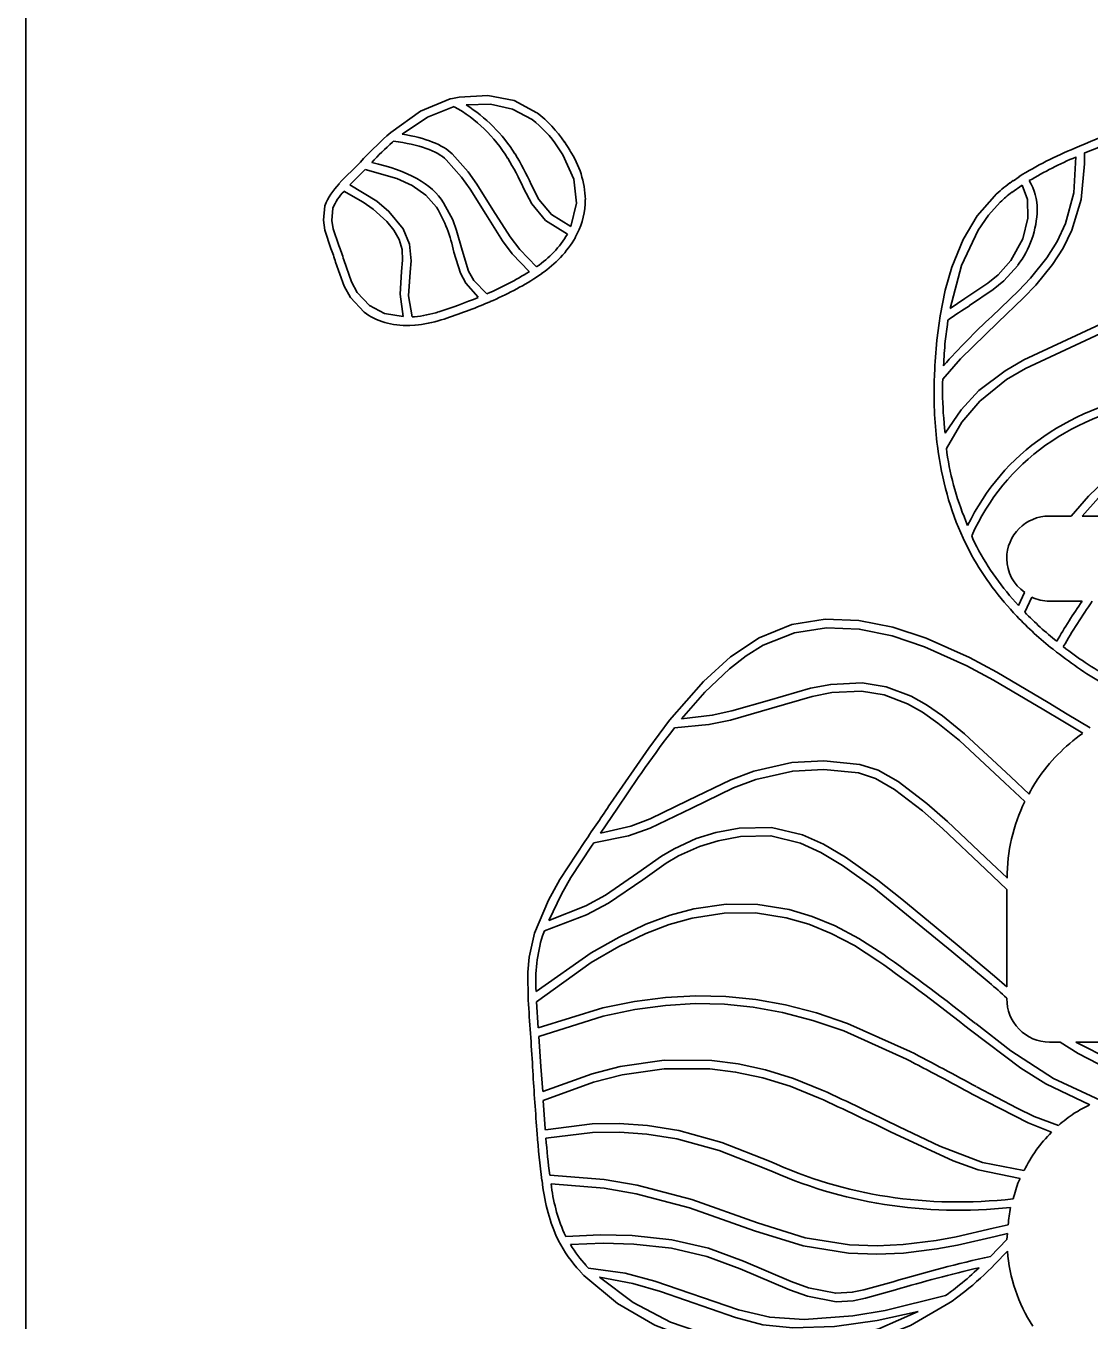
# Model space of a CAD drawing. Extents: x 315 to 857, y 212 to 651.
# Drawn here: x 392.41 to 402.13, y 323.7 to 335.53 of the extents above; entities that cross this region are included whole.
import ezdxf

# ---------------------------------------------------------------- set-up
doc = ezdxf.new("R2010")
doc.units = 0

msp = doc.modelspace()

# ---------------------------------------------------------------- linework, layer by layer
at = {"color": 7, "lineweight": 35}
msp.add_line((392.412, 359.839), (392.412, 294.079), dxfattribs=at)
msp.add_line((392.412, 359.839), (392.412, 294.079), dxfattribs=at)
at = {"color": 7, "lineweight": 35, "ltscale": 0.000485014}
msp.add_line((396.306, 334.865), (396.287, 334.861), dxfattribs=at)
at = {"color": 7, "lineweight": 35, "ltscale": 0.001552}
msp.add_line((396.367, 334.877), (396.306, 334.865), dxfattribs=at)
at = {"color": 7, "lineweight": 35, "ltscale": 0.000457261}
msp.add_line((396.307, 334.786), (396.324, 334.79), dxfattribs=at)
at = {"color": 7, "lineweight": 35, "ltscale": 0.001196}
msp.add_line((395.744, 334.555), (395.708, 334.523), dxfattribs=at)
at = {"color": 7, "lineweight": 35, "ltscale": 0.000351897}
msp.add_line((395.759, 334.466), (395.77, 334.475), dxfattribs=at)
at = {"color": 7, "lineweight": 35, "ltscale": 0.002241}
msp.add_line((397.379, 334.392), (397.33, 334.467), dxfattribs=at)
at = {"color": 7, "lineweight": 35, "ltscale": 0.002147}
msp.add_line((397.267, 334.423), (397.314, 334.351), dxfattribs=at)
at = {"color": 7, "lineweight": 35, "ltscale": 0.001176}
msp.add_line((402.033, 334.43), (401.989, 334.411), dxfattribs=at)
at = {"color": 7, "lineweight": 35, "ltscale": 0.002413}
msp.add_line((402.08, 334.268), (402.077, 334.364), dxfattribs=at)
at = {"color": 7, "lineweight": 35, "ltscale": 0.004875}
msp.add_line((395.436, 334.251), (395.298, 334.114), dxfattribs=at)
at = {"color": 7, "lineweight": 35, "ltscale": 0.001142}
msp.add_line((395.468, 334.284), (395.436, 334.251), dxfattribs=at)
at = {"color": 7, "lineweight": 35, "ltscale": 0.00061528}
msp.add_line((395.492, 334.198), (395.509, 334.216), dxfattribs=at)
at = {"color": 7, "lineweight": 35, "ltscale": 0.00099979}
msp.add_line((395.298, 334.114), (395.271, 334.084), dxfattribs=at)
at = {"color": 7, "lineweight": 35, "ltscale": 0.001991}
msp.add_line((395.37, 334.076), (395.426, 334.132), dxfattribs=at)
at = {"color": 7, "lineweight": 35, "ltscale": 0.002314}
msp.add_line((395.426, 334.132), (395.492, 334.198), dxfattribs=at)
at = {"color": 7, "lineweight": 35, "ltscale": 0.000939036}
msp.add_line((401.428, 334.115), (401.398, 334.092), dxfattribs=at)
at = {"color": 7, "lineweight": 35, "ltscale": 8.84121e-05}
msp.add_line((401.43, 334.112), (401.428, 334.115), dxfattribs=at)
at = {"color": 7, "lineweight": 35, "ltscale": 0.001578}
msp.add_line((401.481, 334.15), (401.43, 334.112), dxfattribs=at)
at = {"color": 7, "lineweight": 35, "ltscale": 9.8431e-05}
msp.add_line((401.414, 334.008), (401.416, 334.005), dxfattribs=at)
at = {"color": 7, "lineweight": 35, "ltscale": 0.00289}
msp.add_line((401.416, 334.005), (401.508, 334.074), dxfattribs=at)
at = {"color": 7, "lineweight": 35, "ltscale": 0.000957428}
msp.add_line((397.429, 333.596), (397.447, 333.631), dxfattribs=at)
at = {"color": 7, "lineweight": 35, "ltscale": 0.002594}
for p, q in [((395.852, 333.389), (395.843, 333.285)), ((395.92, 333.278), (395.929, 333.382))]:
    msp.add_line(p, q, dxfattribs=at)
at = {"color": 7, "lineweight": 35, "ltscale": 0.001471}
msp.add_line((397.074, 333.232), (397.122, 333.266), dxfattribs=at)
at = {"color": 7, "lineweight": 35, "ltscale": 8.65659e-05}
msp.add_line((397.078, 333.329), (397.075, 333.327), dxfattribs=at)
at = {"color": 7, "lineweight": 35, "ltscale": 0.00403}
msp.add_line((400.987, 333.037), (400.853, 332.947), dxfattribs=at)
at = {"color": 7, "lineweight": 35, "ltscale": 0.001108}
msp.add_line((396.61, 332.992), (396.651, 333.009), dxfattribs=at)
at = {"color": 7, "lineweight": 35, "ltscale": 0.001183}
msp.add_line((395.918, 332.792), (395.965, 332.795), dxfattribs=at)
at = {"color": 7, "lineweight": 35, "ltscale": 0.00049228}
msp.add_line((395.959, 332.872), (395.94, 332.871), dxfattribs=at)
at = {"color": 7, "lineweight": 35, "ltscale": 0.003913}
msp.add_line((400.75, 332.812), (400.731, 332.657), dxfattribs=at)
at = {"color": 7, "lineweight": 35, "ltscale": 0.001707}
msp.add_line((400.76, 332.879), (400.75, 332.812), dxfattribs=at)
at = {"color": 7, "lineweight": 35, "ltscale": 0.003836}
msp.add_line((400.807, 332.649), (400.826, 332.801), dxfattribs=at)
at = {"color": 7, "lineweight": 35, "ltscale": 0.00099798}
msp.add_line((400.826, 332.801), (400.832, 332.84), dxfattribs=at)
at = {"color": 7, "lineweight": 35, "ltscale": 0.001947}
msp.add_line((400.709, 332.349), (400.706, 332.271), dxfattribs=at)
at = {"color": 7, "lineweight": 35, "ltscale": 0.002223}
msp.add_line((400.782, 332.18), (400.783, 332.269), dxfattribs=at)
at = {"color": 7, "lineweight": 35, "ltscale": 0.000794669}
msp.add_line((400.783, 332.269), (400.784, 332.3), dxfattribs=at)
at = {"color": 7, "lineweight": 35, "ltscale": 0.001731}
msp.add_line((400.736, 331.689), (400.746, 331.621), dxfattribs=at)
at = {"color": 7, "lineweight": 35, "ltscale": 0.00091755}
msp.add_line((400.822, 331.632), (400.817, 331.668), dxfattribs=at)
at = {"color": 7, "lineweight": 35, "ltscale": 0.004994}
msp.add_line((401.957, 331.051), (401.758, 331.051), dxfattribs=at)
at = {"color": 7, "lineweight": 35, "ltscale": 0.017057}
msp.add_line((402.738, 331.051), (402.056, 331.051), dxfattribs=at)
at = {"color": 7, "lineweight": 35, "ltscale": 0.001855}
msp.add_line((400.994, 330.799), (401.027, 330.733), dxfattribs=at)
at = {"color": 7, "lineweight": 35, "ltscale": 0.000994027}
msp.add_line((401.063, 330.833), (401.049, 330.87), dxfattribs=at)
at = {"color": 7, "lineweight": 35, "ltscale": 0.001768}
msp.add_line((401.095, 330.77), (401.063, 330.833), dxfattribs=at)
at = {"color": 7, "lineweight": 35, "ltscale": 0.003319}
msp.add_line((401.532, 330.355), (401.476, 330.234), dxfattribs=at)
at = {"color": 7, "lineweight": 35, "ltscale": 0.003776}
msp.add_line((401.533, 330.174), (401.597, 330.311), dxfattribs=at)
at = {"color": 7, "lineweight": 35, "ltscale": 0.007485}
msp.add_line((401.758, 330.274), (402.057, 330.274), dxfattribs=at)
at = {"color": 7, "lineweight": 35, "ltscale": 0.001069}
msp.add_line((401.431, 330.169), (401.46, 330.137), dxfattribs=at)
at = {"color": 7, "lineweight": 35, "ltscale": 0.001005}
msp.add_line((401.791, 329.835), (401.822, 329.81), dxfattribs=at)
at = {"color": 7, "lineweight": 35, "ltscale": 0.005028}
msp.add_line((401.708, 329.282), (401.88, 329.178), dxfattribs=at)
at = {"color": 7, "lineweight": 35, "ltscale": 0.005019}
msp.add_line((401.92, 329.244), (401.748, 329.348), dxfattribs=at)
at = {"color": 7, "lineweight": 35, "ltscale": 0.006139}
msp.add_line((402.13, 329.117), (401.92, 329.244), dxfattribs=at)
at = {"color": 7, "lineweight": 35, "ltscale": 0.005312}
msp.add_line((401.88, 329.178), (402.062, 329.068), dxfattribs=at)
at = {"color": 7, "lineweight": 35, "ltscale": 0.005783}
msp.add_line((401.573, 328.513), (401.405, 328.672), dxfattribs=at)
at = {"color": 7, "lineweight": 35, "ltscale": 0.006257}
msp.add_line((401.352, 328.617), (401.533, 328.444), dxfattribs=at)
at = {"color": 7, "lineweight": 35, "ltscale": 0.00694}
msp.add_line((397.659, 328.155), (397.815, 328.384), dxfattribs=at)
at = {"color": 7, "lineweight": 35, "ltscale": 0.000926634}
msp.add_line((397.578, 328.037), (397.599, 328.067), dxfattribs=at)
at = {"color": 7, "lineweight": 35, "ltscale": 0.006665}
msp.add_line((401.176, 327.826), (401.369, 327.642), dxfattribs=at)
at = {"color": 7, "lineweight": 35, "ltscale": 0.004878}
msp.add_line((401.371, 327.747), (401.23, 327.882), dxfattribs=at)
at = {"color": 7, "lineweight": 35, "ltscale": 0.02224}
msp.add_line((401.369, 327.642), (401.369, 326.753), dxfattribs=at)
at = {"color": 7, "lineweight": 35, "ltscale": 0.001253}
msp.add_line((397.13, 327.219), (397.149, 327.265), dxfattribs=at)
at = {"color": 7, "lineweight": 35, "ltscale": 0.011111}
msp.add_line((401.257, 326.851), (400.916, 327.136), dxfattribs=at)
at = {"color": 7, "lineweight": 35, "ltscale": 0.01112}
msp.add_line((400.866, 327.077), (401.208, 326.792), dxfattribs=at)
at = {"color": 7, "lineweight": 35, "ltscale": 0.003733}
msp.add_line((401.369, 326.753), (401.257, 326.851), dxfattribs=at)
at = {"color": 7, "lineweight": 35, "ltscale": 0.000141907}
msp.add_line((401.369, 326.65), (401.369, 326.644), dxfattribs=at)
at = {"color": 7, "lineweight": 35, "ltscale": 0.005978}
msp.add_line((397.091, 326.379), (397.075, 326.617), dxfattribs=at)
at = {"color": 7, "lineweight": 35, "ltscale": 0.006841}
msp.add_line((397.115, 326.027), (397.097, 326.3), dxfattribs=at)
at = {"color": 7, "lineweight": 35, "ltscale": 0.002479}
msp.add_line((401.758, 326.248), (401.857, 326.248), dxfattribs=at)
at = {"color": 7, "lineweight": 35, "ltscale": 0.033082}
msp.add_line((402, 326.248), (403.323, 326.248), dxfattribs=at)
at = {"color": 7, "lineweight": 35, "ltscale": 0.005767}
msp.add_line((397.131, 325.797), (397.115, 326.027), dxfattribs=at)
at = {"color": 7, "lineweight": 35, "ltscale": 0.006462}
msp.add_line((397.154, 325.458), (397.136, 325.716), dxfattribs=at)
at = {"color": 7, "lineweight": 35, "ltscale": 0.000257215}
msp.add_line((397.156, 325.448), (397.154, 325.458), dxfattribs=at)
at = {"color": 7, "lineweight": 35, "ltscale": 0.000685859}
msp.add_line((397.078, 325.441), (397.08, 325.414), dxfattribs=at)
at = {"color": 7, "lineweight": 35, "ltscale": 0.000655107}
msp.add_line((401.49, 325.003), (401.479, 324.98), dxfattribs=at)
at = {"color": 7, "lineweight": 35, "ltscale": 0.003543}
msp.add_line((401.382, 324.581), (401.244, 324.55), dxfattribs=at)
at = {"color": 7, "lineweight": 35, "ltscale": 0.001043}
msp.add_line((397.258, 324.472), (397.275, 324.434), dxfattribs=at)
at = {"color": 7, "lineweight": 35, "ltscale": 0.000787688}
msp.add_line((397.341, 324.475), (397.328, 324.504), dxfattribs=at)
at = {"color": 7, "lineweight": 35, "ltscale": 0.005315}
msp.add_line((401.368, 324.445), (401.221, 324.291), dxfattribs=at)
at = {"color": 7, "lineweight": 35, "ltscale": 0.002862}
msp.add_line((401.262, 324.475), (401.374, 324.5), dxfattribs=at)
at = {"color": 7, "lineweight": 35, "ltscale": 0.001406}
msp.add_line((401.374, 324.5), (401.368, 324.445), dxfattribs=at)
at = {"color": 7, "lineweight": 35, "ltscale": 0.004111}
msp.add_line((401.261, 324.222), (401.375, 324.341), dxfattribs=at)
at = {"color": 7, "lineweight": 35, "ltscale": 0.001276}
msp.add_line((397.473, 324.155), (397.508, 324.118), dxfattribs=at)
at = {"color": 7, "lineweight": 35, "ltscale": 0.000762996}
msp.add_line((397.55, 324.185), (397.529, 324.207), dxfattribs=at)
at = {"color": 7, "lineweight": 35, "ltscale": 0.000440169}
msp.add_line((400.825, 323.945), (400.81, 323.936), dxfattribs=at)
at = {"color": 7, "lineweight": 35, "ltscale": 0.001194}
msp.add_line((400.864, 323.974), (400.825, 323.945), dxfattribs=at)
at = {"color": 7, "lineweight": 35, "ltscale": 0.002441}
msp.add_line((400.909, 323.912), (400.987, 323.971), dxfattribs=at)
at = {"color": 7, "lineweight": 35, "ltscale": 4.33803e-05}
msp.add_line((400.839, 323.865), (400.841, 323.865), dxfattribs=at)
at = {"color": 7, "lineweight": 35, "ltscale": 0.000896537}
msp.add_line((400.841, 323.865), (400.871, 323.884), dxfattribs=at)
at = {"color": 7, "lineweight": 35, "ltscale": 0.001181}
msp.add_line((400.871, 323.884), (400.909, 323.912), dxfattribs=at)
at = {"color": 7, "lineweight": 35}
for points in [[(396.287, 334.861), (396.016, 334.75), (395.744, 334.555)], [(397.079, 334.734), (396.87, 334.845), (396.629, 334.893), (396.367, 334.877)], [(396.431, 334.806), (396.653, 334.812), (396.856, 334.767), (397.034, 334.672)], [(395.849, 334.54), (396.079, 334.695), (396.307, 334.786)], [(403.054, 334.524), (403.033, 334.108), (402.974, 333.766), (402.882, 333.488), (402.761, 333.264), (402.615, 333.086), (402.389, 332.902), (402.224, 332.805), (401.873, 332.64)], [(401.904, 332.57), (402.269, 332.741), (402.44, 332.842), (402.675, 333.032), (402.826, 333.217), (402.953, 333.448), (403.048, 333.736), (403.109, 334.09), (403.131, 334.52)], [(396.677, 333.848), (396.531, 334.081), (396.449, 334.196), (396.304, 334.359)], [(397.314, 334.351), (397.414, 334.127), (397.439, 333.907), (397.388, 333.696)], [(401.999, 334.331), (401.98, 334.003), (401.906, 333.724), (401.829, 333.56), (401.735, 333.41), (401.586, 333.225), (401.475, 333.107), (401.233, 332.875)], [(395.509, 334.216), (395.8, 334.135), (395.94, 334.07), (396.065, 333.983), (396.16, 333.872)], [(396.25, 334.304), (396.389, 334.147), (396.469, 334.036), (396.611, 333.808)], [(401.286, 332.819), (401.522, 333.045), (401.633, 333.161), (401.785, 333.347), (401.883, 333.498), (401.964, 333.662), (402.049, 333.941), (402.08, 334.268)], [(395.316, 334.018), (395.493, 333.917), (395.583, 333.853), (395.708, 333.742), (395.772, 333.663), (395.82, 333.578), (395.848, 333.486), (395.852, 333.389)], [(395.929, 333.382), (395.916, 333.535), (395.858, 333.673), (395.727, 333.833), (395.616, 333.926), (395.37, 334.076)], [(396.956, 334.046), (397.031, 333.901), (397.158, 333.749), (397.357, 333.626)], [(397.388, 333.696), (397.211, 333.805), (397.096, 333.942), (397.026, 334.079)], [(401.256, 333.973), (401.099, 333.792), (400.97, 333.576), (400.867, 333.325), (400.806, 333.113), (400.76, 332.879)], [(401.508, 334.074), (401.558, 333.941), (401.562, 333.772), (401.515, 333.582), (401.407, 333.385)], [(395.143, 333.885), (395.128, 333.752), (395.142, 333.663), (395.197, 333.495)], [(395.269, 333.522), (395.218, 333.675), (395.205, 333.751), (395.216, 333.862)], [(396.395, 333.48), (396.345, 333.658), (396.309, 333.755), (396.226, 333.913)], [(397.075, 333.327), (396.921, 333.484), (396.833, 333.6), (396.677, 333.848)], [(400.853, 332.947), (400.956, 333.34), (401.107, 333.663), (401.202, 333.799), (401.309, 333.918)], [(396.611, 333.808), (396.765, 333.564), (396.853, 333.447), (397.009, 333.284)], [(395.549, 332.973), (395.438, 333.094), (395.385, 333.189), (395.314, 333.39)], [(396.32, 333.462), (396.38, 333.268), (396.428, 333.178), (396.542, 333.049)], [(396.622, 333.081), (396.502, 333.202), (396.454, 333.288), (396.395, 333.48)], [(401.407, 333.385), (401.289, 333.254), (401.195, 333.178), (400.987, 333.037)], [(395.24, 333.37), (395.318, 333.151), (395.376, 333.047), (395.502, 332.912)], [(395.843, 333.285), (395.829, 333.077), (395.857, 332.875)], [(395.94, 332.871), (395.906, 333.063), (395.92, 333.278)], [(401.029, 332.973), (401.245, 333.119), (401.343, 333.2), (401.47, 333.34)], [(395.857, 332.875), (395.688, 332.902), (395.549, 332.973)], [(400.784, 332.3), (400.946, 332.487), (401.286, 332.819)], [(401.873, 332.64), (401.524, 332.477), (401.355, 332.379), (401.115, 332.198), (400.951, 332.023), (400.805, 331.808)], [(400.817, 331.668), (400.958, 331.909), (401.122, 332.1), (401.367, 332.297), (401.541, 332.4), (401.904, 332.57)], [(403.795, 331.974), (403.483, 331.933), (403.31, 331.9), (403.036, 331.825), (402.821, 331.74), (402.604, 331.626), (402.276, 331.388), (402.115, 331.233), (401.957, 331.051)], [(402.056, 331.051), (402.207, 331.217), (402.361, 331.359), (402.673, 331.577), (402.88, 331.682), (403.083, 331.759), (403.343, 331.829), (403.507, 331.859), (403.804, 331.898)], [(401.748, 329.348), (401.279, 329.625), (401.027, 329.759), (400.632, 329.936), (400.327, 330.036), (400.019, 330.097), (399.711, 330.109), (399.407, 330.06), (399.109, 329.94)], [(399.145, 329.873), (399.431, 329.986), (399.724, 330.032), (400.022, 330.019), (400.321, 329.958), (400.617, 329.859), (401.003, 329.685), (401.249, 329.553), (401.708, 329.282)], [(399.109, 329.94), (398.846, 329.766), (398.598, 329.541), (398.29, 329.187), (398.099, 328.933), (397.751, 328.427)], [(398.399, 329.199), (398.612, 329.443), (398.837, 329.658), (398.988, 329.776), (399.145, 329.873)], [(400.496, 329.408), (400.267, 329.492), (400.047, 329.528), (399.762, 329.515), (399.575, 329.48), (399.201, 329.372)], [(399.201, 329.372), (398.858, 329.273), (398.679, 329.233), (398.399, 329.199)], [(399.224, 329.298), (399.593, 329.405), (399.772, 329.44), (400.041, 329.452), (400.248, 329.418), (400.462, 329.338)], [(401.405, 328.672), (400.983, 329.063), (400.782, 329.227), (400.637, 329.329), (400.496, 329.408)], [(398.334, 329.117), (398.649, 329.148), (398.847, 329.189), (399.224, 329.298)], [(400.462, 329.338), (400.599, 329.262), (400.74, 329.162), (400.937, 329.001), (401.352, 328.617)], [(400.027, 328.784), (399.698, 328.816), (399.405, 328.8), (399.058, 328.722), (398.848, 328.643), (398.457, 328.453)], [(401.23, 327.882), (400.826, 328.262), (400.638, 328.427), (400.376, 328.627), (400.194, 328.73), (400.027, 328.784)], [(398.492, 328.385), (398.873, 328.569), (399.077, 328.646), (399.414, 328.723), (399.697, 328.739), (400.014, 328.708)], [(400.014, 328.708), (400.171, 328.656), (400.344, 328.556), (400.598, 328.361), (400.781, 328.199), (401.176, 327.826)], [(398.457, 328.453), (398.113, 328.287), (397.937, 328.221), (397.659, 328.155)], [(397.599, 328.067), (397.916, 328.131), (398.112, 328.202), (398.492, 328.385)], [(398.926, 328.203), (398.713, 328.161), (398.533, 328.106), (398.332, 328.014), (398.215, 327.945), (398, 327.793)], [(400.916, 327.136), (400.409, 327.555), (400.191, 327.727), (399.896, 327.936), (399.694, 328.055), (399.502, 328.142), (399.219, 328.209), (398.926, 328.203)], [(397.515, 328.081), (397.287, 327.732), (397.184, 327.544), (397.057, 327.243)], [(398.046, 327.731), (398.258, 327.881), (398.37, 327.948), (398.562, 328.035), (398.734, 328.087), (398.937, 328.126)], [(398.937, 328.126), (399.215, 328.132), (399.486, 328.064), (399.672, 327.979), (399.868, 327.862), (400.156, 327.657), (400.866, 327.077)], [(397.186, 327.358), (397.302, 327.598), (397.389, 327.75), (397.578, 328.037)], [(397.149, 327.265), (397.532, 327.41), (397.731, 327.516), (398.046, 327.731)], [(398, 327.793), (397.705, 327.59), (397.526, 327.492), (397.186, 327.358)], [(400.236, 327.053), (400.018, 327.194), (399.801, 327.31), (399.592, 327.396), (399.382, 327.459), (399.096, 327.505), (398.805, 327.507), (398.51, 327.464), (398.294, 327.406), (398.074, 327.324), (397.828, 327.208), (397.575, 327.064), (397.071, 326.711)], [(397.075, 326.617), (397.574, 326.974), (397.827, 327.12), (398.072, 327.239), (398.287, 327.321), (398.497, 327.38), (398.788, 327.426), (399.073, 327.428), (399.355, 327.384), (399.56, 327.325), (399.765, 327.241), (399.978, 327.129), (400.192, 326.991)], [(397.057, 327.243), (397.007, 327.025), (396.994, 326.888), (396.997, 326.632)], [(400.487, 326.162), (399.914, 326.419), (399.63, 326.515), (399.349, 326.588), (399.076, 326.637), (398.804, 326.665), (398.53, 326.672), (398.253, 326.657), (397.97, 326.62), (397.681, 326.561), (397.091, 326.379)], [(397.097, 326.3), (397.684, 326.485), (397.972, 326.546), (398.253, 326.584), (398.523, 326.6), (398.79, 326.594), (399.054, 326.567), (399.32, 326.519), (399.598, 326.446), (399.881, 326.35), (400.452, 326.094)], [(402.221, 325.719), (401.796, 325.917), (401.407, 326.169), (401.085, 326.417)], [(401.037, 326.357), (401.498, 326.011), (401.726, 325.868), (402.126, 325.675)], [(401.857, 326.248), (402.02, 326.144), (402.202, 326.051), (402.477, 325.948), (402.796, 325.878), (403.164, 325.849)], [(403.21, 325.924), (402.966, 325.934), (402.744, 325.963), (402.524, 326.014), (402.326, 326.082), (402, 326.248)], [(399.683, 325.81), (399.42, 325.917), (399.165, 325.996), (398.916, 326.05), (398.675, 326.08), (398.239, 326.082), (397.84, 326.025), (397.582, 325.96), (397.131, 325.797)], [(397.136, 325.716), (397.594, 325.883), (397.857, 325.95), (398.239, 326.004), (398.656, 326.004), (398.893, 325.975), (399.14, 325.923), (399.391, 325.846), (399.651, 325.74)], [(401.84, 325.486), (401.619, 325.57), (401.463, 325.644), (401.091, 325.841)], [(401.054, 325.774), (401.565, 325.51), (401.778, 325.426)], [(399.201, 325.162), (398.767, 325.333), (398.373, 325.44), (398.089, 325.486), (397.828, 325.505), (397.582, 325.501), (397.156, 325.448)], [(401.526, 325.076), (401.147, 325.15), (400.759, 325.297), (400.386, 325.476)], [(397.078, 325.447), (397.078, 325.446), (397.079, 325.443), (397.079, 325.442), (397.078, 325.441)], [(397.161, 325.371), (397.586, 325.424), (397.831, 325.427), (398.082, 325.409), (398.355, 325.365), (398.742, 325.26), (399.169, 325.092)], [(400.352, 325.407), (400.879, 325.163), (401.109, 325.082), (401.49, 325.003)], [(399.093, 324.598), (398.492, 324.811), (397.994, 324.941), (397.693, 324.993), (397.196, 325.033)], [(397.208, 324.955), (397.692, 324.916), (397.984, 324.864), (398.473, 324.736), (399.065, 324.526)], [(399.065, 324.526), (399.509, 324.387), (399.923, 324.321), (400.182, 324.311), (400.427, 324.322), (400.731, 324.36), (400.919, 324.395), (401.262, 324.475)], [(401.244, 324.55), (400.908, 324.471), (400.723, 324.437), (400.424, 324.399), (400.185, 324.388), (399.932, 324.398), (399.527, 324.462), (399.093, 324.598)], [(398.965, 324.247), (398.645, 324.366), (398.309, 324.444), (397.947, 324.484), (397.655, 324.49), (397.341, 324.475)], [(397.385, 324.4), (397.684, 324.412), (397.962, 324.405), (398.307, 324.366), (398.629, 324.29), (398.934, 324.177)], [(398.918, 323.805), (398.156, 324.067), (397.883, 324.14), (397.55, 324.185)], [(398.934, 324.177), (399.384, 323.987), (399.549, 323.929), (399.81, 323.878), (399.967, 323.887), (400.079, 323.909), (400.354, 323.986)], [(400.332, 324.06), (400.065, 323.985), (399.958, 323.964), (399.807, 323.956), (399.558, 324.006), (399.4, 324.062), (398.965, 324.247)], [(397.508, 324.118), (397.813, 323.863), (398.156, 323.664), (398.527, 323.52), (398.918, 323.433), (399.319, 323.403), (399.721, 323.43), (400.114, 323.516), (400.49, 323.661), (400.839, 323.865)], [(397.649, 324.102), (397.955, 324.043), (398.208, 323.97), (398.892, 323.733)], [(400.56, 323.789), (400.202, 323.631), (399.824, 323.53), (399.436, 323.487), (399.047, 323.5), (398.664, 323.568), (398.298, 323.691), (397.957, 323.87), (397.649, 324.102)], [(400.81, 323.936), (400.259, 323.799), (399.963, 323.748), (399.52, 323.715), (399.205, 323.736), (398.918, 323.805)], [(398.892, 323.733), (399.142, 323.668), (399.414, 323.64), (399.797, 323.653), (400.185, 323.707), (400.56, 323.789)]]:
    msp.add_lwpolyline(points, dxfattribs=at)
for centre, radius, start, end in [((395.689, 333.616), 1.402, 32.0078, 58.0582), ((395.675, 333.631), 1.328, 31.1875, 60.7398), ((396.393, 333.841), 1.126, 33.7363, 52.4578), ((409.852, 315.921), 20.093, 110.3936, 112.9021), ((409.87, 315.902), 20.04, 110.4216, 112.886), ((396.398, 333.845), 1.043, 33.6355, 52.4499), ((398.39, 331.59), 3.975, 132.441, 137.3306), ((398.042, 331.959), 3.391, 132.3145, 136.8074), ((394.571, 332.959), 2.699, 24.5236, 31.2595), ((396.666, 333.918), 0.855, 1.539, 33.5707), ((403.265, 331.282), 3.378, 112.1871, 121.8932), ((403.38, 331.082), 3.529, 113.0354, 120.777), ((394.511, 332.929), 2.688, 24.5478, 31.1415), ((395.665, 333.685), 0.56, 134.623, 159.0078), ((402.225, 332.965), 1.399, 126.2541, 133.8625), ((401.148, 333.856), 0.498, 359.1354, 31.2039), ((395.654, 333.686), 0.472, 135.5591, 158.1587), ((402.215, 332.973), 1.309, 127.7268, 133.762), ((395.066, 333.216), 1.277, 11.1133, 30.9562), ((396.817, 333.943), 0.703, 333.5842, 359.8276), ((400.761, 333.875), 0.887, 322.9799, 358.3084), ((396.549, 334.108), 0.941, 304.1393, 329.1362), ((393.74, 332.921), 1.566, 16.6584, 21.5248), ((393.926, 332.985), 1.447, 16.2905, 21.8171), ((396.555, 334.105), 1.012, 304.0395, 329.8021), ((395.507, 335.68), 2.828, 293.2201, 302.0827), ((395.504, 335.7), 2.925, 293.0922, 302.4707), ((394.784, 337.276), 4.579, 287.7721, 292.5863), ((395.873, 333.874), 1.006, 274.9142, 287.8209), ((394.778, 337.35), 4.728, 287.5567, 292.7988), ((403.601, 328.92), 4.8, 122.4048, 125.2353), ((395.869, 333.902), 1.111, 274.9595, 287.5685), ((405.09, 328.649), 5.721, 132.3846, 138.7176), ((405.316, 332.181), 4.61, 174.0841, 177.9223), ((405.367, 332.221), 4.58, 174.6462, 177.4686), ((404.689, 332.179), 3.984, 178.687, 187.0689), ((404.462, 332.227), 3.68, 180.74, 186.5453), ((403.538, 332.015), 2.82, 188.0332, 205.5344), ((403.573, 332.058), 2.785, 188.798, 203.0938), ((401.757, 330.663), 0.389, 89.9951, 179.9906), ((403.352, 331.973), 2.635, 208.0699, 223.2032), ((403.34, 331.969), 2.546, 208.1112, 222.943), ((401.749, 330.668), 0.381, 180.8389, 235.3189), ((401.761, 330.657), 0.383, 244.5539, 269.4135), ((407.055, 326.848), 6.06, 145.5681, 149.6669), ((407.112, 326.817), 6.048, 145.1307, 149.796), ((403.861, 332.437), 3.325, 223.7688, 231.4984), ((403.899, 332.476), 3.301, 224.2162, 231.0689), ((404.214, 332.853), 3.793, 232.1192, 235.8489), ((404.31, 332.995), 4.041, 232.0093, 235.8592), ((404.199, 332.928), 3.847, 236.6662, 244.3063), ((404.322, 333.132), 4.163, 236.7802, 244.5784), ((407.755, 321.903), 11.866, 142.5563, 146.8942), ((403.022, 327.715), 1.659, 125.3763, 146.02), ((402.903, 327.843), 1.49, 147.548, 153.2718), ((383.639, 337.761), 16.919, 325.1001, 326.5181), ((402.987, 327.739), 1.616, 154.1221, 179.7322), ((398.505, 326.804), 1.437, 163.2121, 183.6971), ((389.745, 312.194), 18.113, 51.4342, 54.7767), ((390.039, 312.581), 17.704, 51.4, 54.8334), ((398.104, 323.11), 4.816, 47.3141, 49.8705), ((401.745, 326.633), 0.375, 178.2388, 225.1376), ((362.165, 323.958), 34.935, 3.3874, 4.3904), ((401.757, 326.627), 0.379, 223.2633, 270.1208), ((386.334, 298.808), 30.799, 61.3718, 62.6436), ((386.649, 299.441), 30.015, 61.3191, 62.6212), ((432.974, 328.177), 36, 183.4323, 184.349), ((388.54, 301.535), 26.711, 63.6731, 65.3431), ((388.629, 301.683), 26.462, 63.7037, 65.3847), ((402.755, 324.448), 1.384, 123.7775, 131.3926), ((402.801, 324.273), 1.556, 115.7352, 121.6027), ((406.256, 326.138), 9.205, 184.5131, 187.1972), ((405.978, 326.114), 8.849, 184.8184, 187.0175), ((402.703, 324.495), 1.312, 134.8389, 153.7669), ((398.879, 325.163), 1.763, 185.8005, 203.103), ((402.647, 324.53), 1.252, 158.9558, 166.7353), ((398.795, 325.132), 1.597, 186.3421, 203.1682), ((402.633, 324.498), 1.253, 168.9576, 176.196), ((398.342, 324.98), 1.198, 207.0997, 223.4925), ((398.388, 324.997), 1.167, 210.7649, 222.569), ((403.628, 313.226), 11.324, 102.2719, 106.9189), ((402.819, 324.447), 1.448, 184.2025, 213.101), ((403.766, 312.657), 11.832, 102.9463, 106.7597), ((399.255, 326.109), 2.674, 309.006, 314.0844), ((399.054, 326.359), 3.072, 308.9842, 315.9175), ((400.254, 324.842), 1.061, 305.1023, 310.1506)]:
    msp.add_arc(centre, radius, start, end, dxfattribs=at)
for centre, major_axis, ratio, start_param, end_param in [((394.412, 333.868), (1.895, 0.336), 0.28341, 0.201019, 0.723019), ((385.892, 330.886), (10.481, 3.365), 0.145974, 0.077444, 0.274168), ((385.063, 329.128), (11.199, 4.715), 0.200597, 0.031985, 0.278613), ((396.312, 333.793), (0.863, 0.833), 0.642987, 3.233756, 3.758462), ((425.786, 308.864), (24.425, -22.615), 0.248101, 2.956952, 3.216122), ((425.354, 309.735), (23.956, -21.674), 0.246819, 2.953542, 3.221155), ((405.333, 347.172), (-5.389, -22.268), 0.421217, 6.201969, 6.435359), ((405.543, 347.573), (-5.643, -22.736), 0.420352, 6.204798, 6.434325)]:
    msp.add_ellipse(centre, major_axis=major_axis, ratio=ratio, start_param=start_param, end_param=end_param, dxfattribs=at)

doc.saveas('drawing.dxf')
